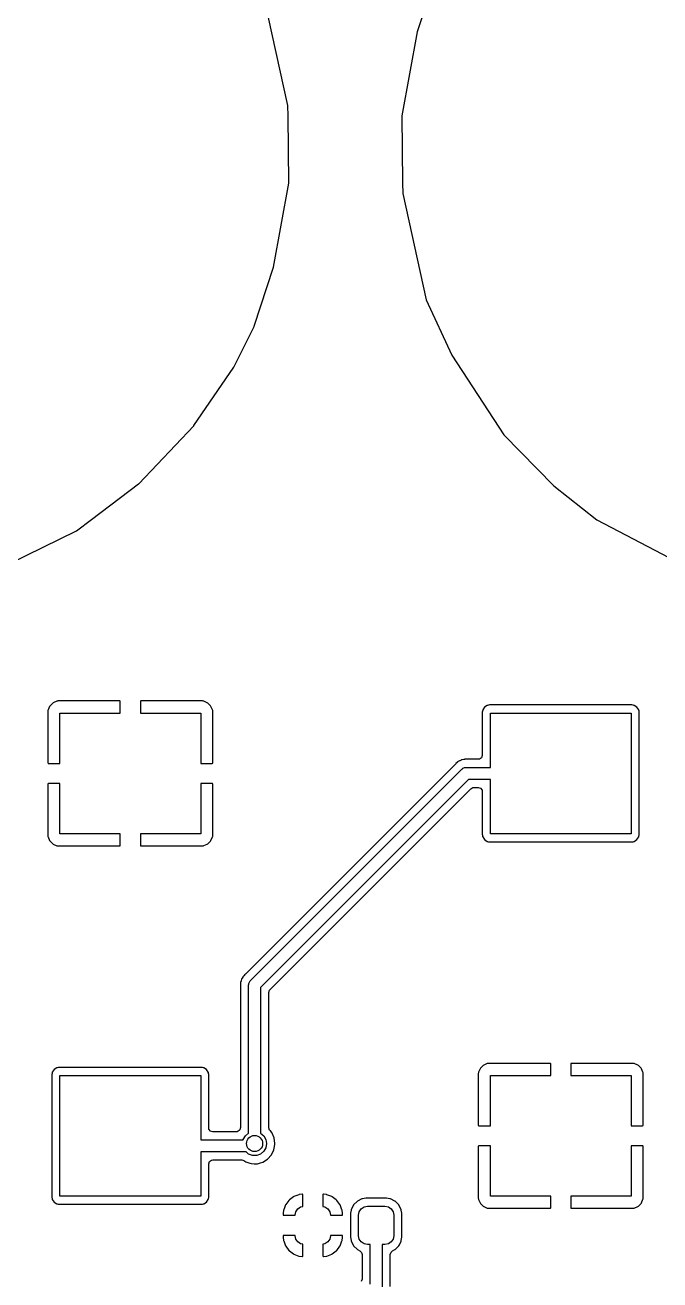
# Model space of a CAD drawing. Extents: x 0.04 to 2.01, y 0.04 to 5.04.
# Drawn here: x 0.71 to 1.331, y 3.196 to 4.423 of the extents above; entities that cross this region are included whole.
import ezdxf

# ---------------------------------------------------------------- set-up
doc = ezdxf.new("R2010")
doc.units = 0
doc.header["$MEASUREMENT"] = 0
doc.layers.add('BLACK', color=7, linetype='CONTINUOUS')

msp = doc.modelspace()

# ---------------------------------------------------------------- linework, layer by layer
at = {"layer": 'BLACK', "linetype": 'CONTINUOUS'}
for p, q in [((0.967189, 4.34406), (0.944189, 4.44806)), ((1.1041, 4.44806), (1.09362, 4.41606)), ((1.09362, 4.41606), (1.07862, 4.33406)), ((0.967191, 4.34386), (0.967189, 4.34406)), ((0.967323, 4.33387), (0.967191, 4.34386)), ((0.967191, 4.34386), (0.967191, 4.34386)), ((0.968189, 4.26806), (0.967323, 4.33387)), ((1.07862, 4.33406), (1.07862, 4.33387)), ((1.07862, 4.33387), (1.07862, 4.33387)), ((1.07862, 4.33387), (1.07949, 4.26806)), ((0.953189, 4.18606), (0.968189, 4.26806)), ((1.07949, 4.26806), (1.07962, 4.25806)), ((1.07962, 4.25806), (1.10262, 4.15406)), ((0.934233, 4.12819), (0.953148, 4.18593)), ((0.953148, 4.18593), (0.953189, 4.18606)), ((1.10262, 4.15406), (1.12762, 4.10006)), ((0.914189, 4.08806), (0.934189, 4.12806)), ((0.934189, 4.12806), (0.934233, 4.12819)), ((0.934233, 4.12819), (0.934233, 4.12819)), ((1.12762, 4.10006), (1.17862, 4.02206)), ((0.875189, 4.03106), (0.914189, 4.08806)), ((0.8213, 3.97417), (0.875083, 4.03094)), ((0.875083, 4.03094), (0.875189, 4.03106)), ((1.17862, 4.02206), (1.22762, 3.97206)), ((0.774921, 3.93916), (0.821059, 3.97396)), ((0.821059, 3.97396), (0.821189, 3.97406)), ((0.821059, 3.97396), (0.821059, 3.97396)), ((0.821189, 3.97406), (0.8213, 3.97417)), ((0.8213, 3.97417), (0.8213, 3.97417)), ((1.22762, 3.97206), (1.26962, 3.93906)), ((0.760189, 3.92806), (0.774921, 3.93916)), ((1.26962, 3.93906), (1.34762, 3.89806)), ((0.695189, 3.89606), (0.760189, 3.92806)), ((0.734035, 3.75646), (0.73252, 3.75303)), ((0.734434, 3.75704), (0.734035, 3.75646)), ((0.737035, 3.75965), (0.734434, 3.75704)), ((0.737618, 3.76005), (0.737035, 3.75965)), ((0.741043, 3.76157), (0.737618, 3.76005)), ((0.7416, 3.76172), (0.741043, 3.76157)), ((0.742225, 3.7618), (0.7416, 3.76172)), ((0.742455, 3.76181), (0.742225, 3.7618)), ((0.802825, 3.76181), (0.742455, 3.76181)), ((0.802987, 3.76169), (0.802825, 3.76181)), ((0.80315, 3.76119), (0.802987, 3.76169)), ((0.80315, 3.75), (0.80315, 3.76119)), ((0.822953, 3.76165), (0.822835, 3.76149)), ((0.822835, 3.76149), (0.822835, 3.75)), ((0.823452, 3.76181), (0.822953, 3.76165)), ((0.883532, 3.76181), (0.823452, 3.76181)), ((0.883757, 3.7618), (0.883532, 3.76181)), ((0.884363, 3.76173), (0.883757, 3.7618)), ((0.884922, 3.76157), (0.884363, 3.76173)), ((0.888349, 3.76006), (0.884922, 3.76157)), ((0.888933, 3.75966), (0.888349, 3.76006)), ((0.891538, 3.75706), (0.888933, 3.75966)), ((0.891938, 3.75648), (0.891538, 3.75706)), ((0.89346, 3.75305), (0.891938, 3.75648)), ((1.15966, 3.75569), (1.15792, 3.75308)), ((1.16227, 3.75744), (1.15966, 3.75569)), ((1.16265, 3.75751), (1.16227, 3.75744)), ((1.16354, 3.75769), (1.16265, 3.75751)), ((1.16265, 3.75751), (1.16265, 3.75751)), ((1.16458, 3.75789), (1.16354, 3.75769)), ((1.30393, 3.75789), (1.16458, 3.75789)), ((1.30496, 3.75769), (1.30393, 3.75789)), ((1.30585, 3.75751), (1.30496, 3.75769)), ((1.30623, 3.75744), (1.30585, 3.75751)), ((1.30585, 3.75751), (1.30585, 3.75751)), ((1.30884, 3.75569), (1.30623, 3.75744)), ((1.31059, 3.75308), (1.30884, 3.75569)), ((0.732297, 3.75187), (0.732283, 3.75164)), ((0.732283, 3.75164), (0.732283, 3.7014)), ((0.732367, 3.75247), (0.732297, 3.75187)), ((0.73252, 3.75303), (0.732367, 3.75247)), ((0.744094, 3.70079), (0.744094, 3.75)), ((0.744094, 3.75), (0.80315, 3.75)), ((0.822835, 3.75), (0.88189, 3.75)), ((0.88189, 3.75), (0.88189, 3.70079)), ((0.893613, 3.75249), (0.89346, 3.75305)), ((0.893687, 3.75187), (0.893613, 3.75249)), ((0.893701, 3.75164), (0.893687, 3.75187)), ((0.893701, 3.70111), (0.893701, 3.75164)), ((1.15768, 3.75187), (1.15746, 3.75078)), ((1.15746, 3.75078), (1.15746, 3.70864)), ((1.15784, 3.7527), (1.15768, 3.75187)), ((1.15792, 3.75308), (1.15784, 3.7527)), ((1.15784, 3.7527), (1.15784, 3.7527)), ((1.16535, 3.69685), (1.16535, 3.75)), ((1.16535, 3.75), (1.30315, 3.75)), ((1.30315, 3.75), (1.30315, 3.63189)), ((1.31066, 3.7527), (1.31059, 3.75308)), ((1.31083, 3.75187), (1.31066, 3.7527)), ((1.31066, 3.7527), (1.31066, 3.7527)), ((1.31104, 3.75078), (1.31083, 3.75187)), ((1.31104, 3.63111), (1.31104, 3.75078)), ((1.15672, 3.70635), (1.15477, 3.70493)), ((1.15746, 3.70864), (1.15672, 3.70635)), ((0.732283, 3.7014), (0.732446, 3.70091)), ((0.732446, 3.70091), (0.732608, 3.70079)), ((0.732608, 3.70079), (0.744094, 3.70079)), ((0.88189, 3.70079), (0.893083, 3.70079)), ((0.893083, 3.70079), (0.893583, 3.70095)), ((0.893583, 3.70095), (0.893701, 3.70111)), ((1.13149, 3.70044), (0.926199, 3.49515)), ((0.930446, 3.48823), (1.13734, 3.69512)), ((1.1316, 3.70055), (1.13149, 3.70044)), ((1.13272, 3.70176), (1.1316, 3.70055)), ((1.13294, 3.702), (1.13272, 3.70176)), ((1.13272, 3.70176), (1.13272, 3.70176)), ((1.13316, 3.70212), (1.13294, 3.702)), ((1.1332, 3.70215), (1.13316, 3.70212)), ((1.13325, 3.7022), (1.1332, 3.70215)), ((1.13331, 3.70226), (1.13325, 3.7022)), ((1.13347, 3.70239), (1.13331, 3.70226)), ((1.13369, 3.7025), (1.13347, 3.70239)), ((1.13516, 3.7032), (1.13369, 3.7025)), ((1.13369, 3.7025), (1.13369, 3.7025)), ((1.13533, 3.70329), (1.13516, 3.7032)), ((1.1367, 3.70403), (1.13533, 3.70329)), ((1.13698, 3.70418), (1.1367, 3.70403)), ((1.1367, 3.70403), (1.1367, 3.70403)), ((1.13728, 3.70423), (1.13698, 3.70418)), ((1.13733, 3.70425), (1.13728, 3.70423)), ((1.13761, 3.70438), (1.13733, 3.70425)), ((1.13734, 3.69512), (1.13801, 3.69551)), ((1.13948, 3.7046), (1.13761, 3.70438)), ((1.13801, 3.69551), (1.13856, 3.69606)), ((1.13856, 3.69606), (1.13931, 3.69626)), ((1.13931, 3.69626), (1.13998, 3.69665)), ((1.13966, 3.70463), (1.13948, 3.7046)), ((1.14021, 3.70472), (1.13966, 3.70463)), ((1.13998, 3.69665), (1.14076, 3.69665)), ((1.14037, 3.70474), (1.14021, 3.70472)), ((1.14021, 3.70472), (1.14021, 3.70472)), ((1.14053, 3.70474), (1.14037, 3.70474)), ((1.14069, 3.70476), (1.14053, 3.70474)), ((1.14092, 3.70477), (1.14069, 3.70476)), ((1.14069, 3.70476), (1.14069, 3.70476)), ((1.14076, 3.69665), (1.14151, 3.69685)), ((1.14217, 3.70492), (1.14092, 3.70477)), ((1.14151, 3.69685), (1.16535, 3.69685)), ((1.14253, 3.70484), (1.14217, 3.70492)), ((1.14258, 3.70483), (1.14253, 3.70484)), ((1.1434, 3.70474), (1.14258, 3.70483)), ((1.15356, 3.70474), (1.1434, 3.70474)), ((1.15477, 3.70493), (1.15356, 3.70474)), ((0.732401, 3.68094), (0.732283, 3.68078)), ((0.732283, 3.68078), (0.732283, 3.63025)), ((0.732901, 3.6811), (0.732401, 3.68094)), ((0.744094, 3.6811), (0.732901, 3.6811)), ((0.744094, 3.63189), (0.744094, 3.6811)), ((0.893376, 3.6811), (0.88189, 3.6811)), ((0.88189, 3.6811), (0.88189, 3.63189)), ((0.893539, 3.68098), (0.893376, 3.6811)), ((0.893701, 3.68049), (0.893539, 3.68098)), ((1.14396, 3.68504), (0.940528, 3.48161)), ((1.16535, 3.68504), (1.14396, 3.68504)), ((1.16535, 3.63189), (1.16535, 3.68504)), ((0.893701, 3.63025), (0.893701, 3.68049)), ((0.949563, 3.47948), (1.14609, 3.676)), ((1.14609, 3.676), (1.14823, 3.6771)), ((1.14823, 3.6771), (1.14884, 3.67715)), ((1.14884, 3.67715), (1.15356, 3.67715)), ((1.15356, 3.67715), (1.15585, 3.6764)), ((1.15585, 3.6764), (1.15727, 3.67445)), ((1.15727, 3.67445), (1.15746, 3.67325)), ((1.15746, 3.67325), (1.15746, 3.63111)), ((0.80315, 3.63189), (0.744094, 3.63189)), ((0.80315, 3.6204), (0.80315, 3.63189)), ((0.88189, 3.63189), (0.822835, 3.63189)), ((0.822835, 3.63189), (0.822835, 3.6207)), ((1.30315, 3.63189), (1.16535, 3.63189)), ((0.732283, 3.63025), (0.732297, 3.63002)), ((0.732297, 3.63002), (0.732371, 3.6294)), ((0.732371, 3.6294), (0.732525, 3.62884)), ((0.732525, 3.62884), (0.734046, 3.62541)), ((0.734046, 3.62541), (0.734447, 3.62483)), ((0.734447, 3.62483), (0.737051, 3.62223)), ((0.737051, 3.62223), (0.737635, 3.62183)), ((0.737635, 3.62183), (0.741062, 3.62031)), ((0.741062, 3.62031), (0.741621, 3.62016)), ((0.741621, 3.62016), (0.742228, 3.62009)), ((0.742228, 3.62009), (0.742452, 3.62008)), ((0.742452, 3.62008), (0.802532, 3.62008)), ((0.802532, 3.62008), (0.803032, 3.62024)), ((0.803032, 3.62024), (0.80315, 3.6204)), ((0.822835, 3.6207), (0.822997, 3.6202)), ((0.822997, 3.6202), (0.823159, 3.62008)), ((0.823159, 3.62008), (0.883529, 3.62008)), ((0.883529, 3.62008), (0.883759, 3.62009)), ((0.883759, 3.62009), (0.884384, 3.62017)), ((0.884384, 3.62017), (0.884942, 3.62032)), ((0.884942, 3.62032), (0.888367, 3.62184)), ((0.888367, 3.62184), (0.88895, 3.62224)), ((0.88895, 3.62224), (0.89155, 3.62485)), ((0.89155, 3.62485), (0.891949, 3.62543)), ((0.891949, 3.62543), (0.893465, 3.62886)), ((0.893465, 3.62886), (0.893617, 3.62942)), ((0.893617, 3.62942), (0.893688, 3.63002)), ((0.893688, 3.63002), (0.893701, 3.63025)), ((1.15746, 3.63111), (1.1575, 3.63092)), ((1.1575, 3.63092), (1.1578, 3.6294)), ((1.1578, 3.6294), (1.15792, 3.62881)), ((1.15792, 3.62881), (1.15966, 3.6262)), ((1.15966, 3.6262), (1.16227, 3.62445)), ((1.16227, 3.62445), (1.16265, 3.62438)), ((1.16265, 3.62438), (1.16265, 3.62438)), ((1.16265, 3.62438), (1.16354, 3.6242)), ((1.16354, 3.6242), (1.16458, 3.624)), ((1.16458, 3.624), (1.30393, 3.624)), ((1.30393, 3.624), (1.30496, 3.6242)), ((1.30496, 3.6242), (1.30585, 3.62438)), ((1.30585, 3.62438), (1.30623, 3.62445)), ((1.30585, 3.62438), (1.30585, 3.62438)), ((1.30623, 3.62445), (1.30884, 3.6262)), ((1.30884, 3.6262), (1.31059, 3.62881)), ((1.31059, 3.62881), (1.3107, 3.6294)), ((1.3107, 3.6294), (1.31101, 3.63092)), ((1.31101, 3.63092), (1.31104, 3.63111)), ((0.920815, 3.48605), (0.920742, 3.48581)), ((0.920742, 3.48581), (0.920755, 3.48549)), ((0.920755, 3.48549), (0.92082, 3.48384)), ((0.92082, 3.48611), (0.920815, 3.48605)), ((0.920823, 3.48617), (0.92082, 3.48611)), ((0.92084, 3.48646), (0.920823, 3.48626)), ((0.920823, 3.48626), (0.920823, 3.48617)), ((0.921463, 3.48823), (0.92084, 3.48646)), ((0.92152, 3.48841), (0.921463, 3.48823)), ((0.921966, 3.4899), (0.92152, 3.48841)), ((0.922059, 3.49021), (0.921966, 3.4899)), ((0.922236, 3.49046), (0.922059, 3.49021)), ((0.922261, 3.49051), (0.922236, 3.49046)), ((0.922363, 3.49079), (0.922261, 3.49051)), ((0.923526, 3.49227), (0.922363, 3.49079)), ((0.923636, 3.49242), (0.923526, 3.49227)), ((0.924054, 3.493), (0.923636, 3.49242)), ((0.924167, 3.49312), (0.924054, 3.493)), ((0.924272, 3.49324), (0.924167, 3.49312)), ((0.924426, 3.49341), (0.924272, 3.49324)), ((0.924272, 3.49324), (0.924272, 3.49324)), ((0.925207, 3.4944), (0.924426, 3.49341)), ((0.925477, 3.49458), (0.925207, 3.4944)), ((0.925557, 3.49463), (0.925477, 3.49458)), ((0.925477, 3.49458), (0.925477, 3.49458)), ((0.926199, 3.49515), (0.925557, 3.49463)), ((0.928717, 3.48406), (0.928918, 3.48481)), ((0.928918, 3.48558), (0.929306, 3.48626)), ((0.928918, 3.48481), (0.928918, 3.48558)), ((0.929306, 3.48626), (0.929508, 3.48701)), ((0.929508, 3.48701), (0.930057, 3.48756)), ((0.930057, 3.48756), (0.930446, 3.48823)), ((0.92082, 3.48384), (0.920823, 3.48368)), ((0.920823, 3.48368), (0.920823, 3.34467)), ((0.928717, 3.33928), (0.928717, 3.48406)), ((0.940528, 3.48161), (0.940528, 3.33928)), ((0.948421, 3.47672), (0.949166, 3.47902)), ((0.948421, 3.34468), (0.948421, 3.47672)), ((0.949166, 3.47902), (0.949563, 3.47948)), ((0.736659, 3.39875), (0.736584, 3.39837)), ((0.738403, 3.40136), (0.736659, 3.39875)), ((0.741015, 3.40311), (0.738403, 3.40136)), ((0.741391, 3.40318), (0.741015, 3.40311)), ((0.742284, 3.40336), (0.741391, 3.40318)), ((0.741391, 3.40318), (0.741391, 3.40318)), ((0.743317, 3.40356), (0.742284, 3.40336)), ((0.882667, 3.40356), (0.743317, 3.40356)), ((0.883701, 3.40336), (0.882667, 3.40356)), ((0.884593, 3.40318), (0.883701, 3.40336)), ((0.88497, 3.40311), (0.884593, 3.40318)), ((0.884593, 3.40318), (0.884593, 3.40318)), ((0.887581, 3.40136), (0.88497, 3.40311)), ((0.889325, 3.39875), (0.887581, 3.40136)), ((0.8894, 3.39837), (0.889325, 3.39875)), ((1.15378, 3.3987), (1.15363, 3.39814)), ((1.15529, 3.40213), (1.15378, 3.3987)), ((1.15569, 3.40271), (1.15529, 3.40213)), ((1.15829, 3.40532), (1.15569, 3.40271)), ((1.15888, 3.40572), (1.15829, 3.40532)), ((1.1623, 3.40724), (1.15888, 3.40572)), ((1.16286, 3.40739), (1.1623, 3.40724)), ((1.16348, 3.40747), (1.16286, 3.40739)), ((1.16372, 3.40748), (1.16348, 3.40747)), ((1.22408, 3.40748), (1.16372, 3.40748)), ((1.22425, 3.40736), (1.22408, 3.40748)), ((1.22441, 3.40686), (1.22425, 3.40736)), ((1.22441, 3.39567), (1.22441, 3.40686)), ((1.24421, 3.40732), (1.24409, 3.40716)), ((1.24409, 3.40716), (1.24409, 3.39567)), ((1.24471, 3.40748), (1.24421, 3.40732)), ((1.30479, 3.40748), (1.24471, 3.40748)), ((1.30502, 3.40747), (1.30479, 3.40748)), ((1.30562, 3.4074), (1.30502, 3.40747)), ((1.30618, 3.40724), (1.30562, 3.4074)), ((1.30961, 3.40573), (1.30618, 3.40724)), ((1.31019, 3.40533), (1.30961, 3.40573)), ((1.3128, 3.40273), (1.31019, 3.40533)), ((1.3132, 3.40215), (1.3128, 3.40273)), ((1.31472, 3.39872), (1.3132, 3.40215)), ((1.31487, 3.39816), (1.31472, 3.39872)), ((0.736418, 3.39754), (0.736201, 3.39645)), ((0.736201, 3.39645), (0.736201, 3.27678)), ((0.736584, 3.39837), (0.736418, 3.39754)), ((0.736584, 3.39837), (0.736584, 3.39837)), ((0.744094, 3.27756), (0.744094, 3.39567)), ((0.744094, 3.39567), (0.88189, 3.39567)), ((0.88189, 3.39567), (0.88189, 3.33268)), ((0.889566, 3.39754), (0.8894, 3.39837)), ((0.8894, 3.39837), (0.8894, 3.39837)), ((0.889783, 3.39645), (0.889566, 3.39754)), ((0.889783, 3.34447), (0.889783, 3.39645)), ((1.15356, 3.39754), (1.15354, 3.39731)), ((1.15354, 3.39731), (1.15354, 3.34707)), ((1.15363, 3.39814), (1.15356, 3.39754)), ((1.16535, 3.34646), (1.16535, 3.39567)), ((1.16535, 3.39567), (1.22441, 3.39567)), ((1.24409, 3.39567), (1.30315, 3.39567)), ((1.30315, 3.39567), (1.30315, 3.34646)), ((1.31495, 3.39754), (1.31487, 3.39816)), ((1.31496, 3.39731), (1.31495, 3.39754)), ((1.31496, 3.34678), (1.31496, 3.39731)), ((0.889974, 3.34326), (0.889783, 3.34447)), ((0.89139, 3.34132), (0.889974, 3.34326)), ((0.893681, 3.34057), (0.89139, 3.34132)), ((0.916743, 3.34057), (0.893681, 3.34057)), ((0.91759, 3.34066), (0.916743, 3.34057)), ((0.919665, 3.34189), (0.91759, 3.34066)), ((0.919847, 3.34209), (0.919665, 3.34189)), ((0.920078, 3.34238), (0.919847, 3.34209)), ((0.920823, 3.34467), (0.920078, 3.34238)), ((0.925574, 3.33665), (0.928717, 3.33928)), ((0.940528, 3.33928), (0.94367, 3.33665)), ((0.948435, 3.34435), (0.948421, 3.34468)), ((0.949366, 3.34213), (0.948435, 3.34435)), ((0.950028, 3.34136), (0.949366, 3.34213)), ((0.951393, 3.33978), (0.950028, 3.34136)), ((0.953729, 3.33464), (0.951393, 3.33978)), ((1.15354, 3.34707), (1.15371, 3.34657)), ((1.15371, 3.34657), (1.15387, 3.34646)), ((1.15387, 3.34646), (1.16535, 3.34646)), ((1.30315, 3.34646), (1.31434, 3.34646)), ((1.31434, 3.34646), (1.31484, 3.34662)), ((1.31484, 3.34662), (1.31496, 3.34678)), ((0.88189, 3.33268), (0.92345, 3.33268)), ((0.92345, 3.33268), (0.923523, 3.33309)), ((0.923523, 3.33309), (0.925574, 3.33665)), ((0.94367, 3.33665), (0.945721, 3.33309)), ((0.945721, 3.32502), (0.94367, 3.32146)), ((0.945721, 3.33309), (0.946433, 3.32906)), ((0.946433, 3.32906), (0.945721, 3.32502)), ((0.953587, 3.323), (0.954117, 3.32615)), ((0.954529, 3.32906), (0.953729, 3.33464)), ((0.954117, 3.32615), (0.954499, 3.32842)), ((0.954499, 3.32842), (0.954523, 3.32857)), ((0.954499, 3.32842), (0.954499, 3.32842)), ((0.954523, 3.32857), (0.954529, 3.32906)), ((1.15366, 3.32661), (1.15354, 3.32645)), ((1.15354, 3.32645), (1.15354, 3.27592)), ((1.15416, 3.32677), (1.15366, 3.32661)), ((1.16535, 3.32677), (1.15416, 3.32677)), ((1.16535, 3.27756), (1.16535, 3.32677)), ((1.31464, 3.32677), (1.30315, 3.32677)), ((1.30315, 3.32677), (1.30315, 3.27756)), ((1.3148, 3.32665), (1.31464, 3.32677)), ((1.31496, 3.32615), (1.3148, 3.32665)), ((1.31496, 3.27592), (1.31496, 3.32615)), ((0.926286, 3.32087), (0.88189, 3.32087)), ((0.88189, 3.32087), (0.88189, 3.27756)), ((0.890528, 3.31137), (0.892477, 3.31278)), ((0.892477, 3.31278), (0.893681, 3.31297)), ((0.893681, 3.31297), (0.922041, 3.31297)), ((0.922041, 3.31297), (0.9242, 3.31232)), ((0.928717, 3.31883), (0.926286, 3.32087)), ((0.932571, 3.31742), (0.928717, 3.31883)), ((0.936673, 3.31742), (0.932571, 3.31742)), ((0.940528, 3.31883), (0.936673, 3.31742)), ((0.94367, 3.32146), (0.940528, 3.31883)), ((0.942528, 3.31079), (0.947338, 3.31374)), ((0.947338, 3.31374), (0.951126, 3.31792)), ((0.951126, 3.31792), (0.953587, 3.323)), ((0.889783, 3.30907), (0.890528, 3.31137)), ((0.889783, 3.27678), (0.889783, 3.30907)), ((0.9242, 3.31232), (0.926052, 3.31109)), ((0.926052, 3.31109), (0.930013, 3.30985)), ((0.930013, 3.30985), (0.931174, 3.30949)), ((0.931174, 3.30949), (0.931174, 3.30949)), ((0.931174, 3.30949), (0.931439, 3.3094)), ((0.931439, 3.3094), (0.934261, 3.30935)), ((0.934261, 3.30935), (0.936805, 3.30931)), ((0.936805, 3.30931), (0.936805, 3.30931)), ((0.936805, 3.30931), (0.937083, 3.3093)), ((0.937083, 3.3093), (0.93735, 3.30937)), ((0.93735, 3.30937), (0.937351, 3.30937)), ((0.937351, 3.30937), (0.940311, 3.31018)), ((0.940311, 3.31018), (0.942528, 3.31079)), ((0.736201, 3.27678), (0.736238, 3.27659)), ((0.736238, 3.27659), (0.736542, 3.27506)), ((0.88189, 3.27756), (0.744094, 3.27756)), ((0.889442, 3.27506), (0.889746, 3.27659)), ((0.889746, 3.27659), (0.889783, 3.27678)), ((0.97267, 3.27694), (0.968637, 3.27388)), ((0.973129, 3.2772), (0.97267, 3.27694)), ((0.977852, 3.27907), (0.973129, 3.2772)), ((0.978333, 3.27919), (0.977852, 3.27907)), ((0.981298, 3.27955), (0.978333, 3.27919)), ((0.981454, 3.27956), (0.981298, 3.27955)), ((0.981609, 3.27945), (0.981454, 3.27956)), ((0.981772, 3.27895), (0.981609, 3.27945)), ((0.981772, 3.26751), (0.981772, 3.27895)), ((1.00157, 3.2794), (1.00146, 3.27924)), ((1.00146, 3.27924), (1.00146, 3.26751)), ((1.002, 3.27954), (1.00157, 3.2794)), ((1.0049, 3.27919), (1.002, 3.27954)), ((1.00538, 3.27907), (1.0049, 3.27919)), ((1.0101, 3.2772), (1.00538, 3.27907)), ((1.01056, 3.27694), (1.0101, 3.2772)), ((1.01191, 3.27592), (1.01056, 3.27694)), ((1.01459, 3.27388), (1.01191, 3.27592)), ((1.15354, 3.27592), (1.15356, 3.27569)), ((1.22441, 3.27756), (1.16535, 3.27756)), ((1.22441, 3.26607), (1.22441, 3.27756)), ((1.30315, 3.27756), (1.24409, 3.27756)), ((1.24409, 3.27756), (1.24409, 3.26637)), ((1.31495, 3.27569), (1.31496, 3.27592)), ((0.736542, 3.27506), (0.736659, 3.27448)), ((0.736659, 3.27448), (0.738403, 3.27187)), ((0.738403, 3.27187), (0.741015, 3.27012)), ((0.741015, 3.27012), (0.741391, 3.27005)), ((0.741391, 3.27005), (0.741391, 3.27005)), ((0.741391, 3.27005), (0.742249, 3.26988)), ((0.742249, 3.26988), (0.743317, 3.26967)), ((0.743317, 3.26967), (0.882667, 3.26967)), ((0.882667, 3.26967), (0.883735, 3.26988)), ((0.883735, 3.26988), (0.884593, 3.27005)), ((0.884593, 3.27005), (0.88497, 3.27012)), ((0.884593, 3.27005), (0.884593, 3.27005)), ((0.88497, 3.27012), (0.887581, 3.27187)), ((0.887581, 3.27187), (0.889325, 3.27448)), ((0.889325, 3.27448), (0.889442, 3.27506)), ((0.962952, 3.26381), (0.962593, 3.26085)), ((0.963074, 3.26429), (0.962952, 3.26381)), ((0.964944, 3.26902), (0.963074, 3.26429)), ((0.965202, 3.26948), (0.964944, 3.26902)), ((0.968264, 3.27351), (0.965202, 3.26948)), ((0.968637, 3.27388), (0.968264, 3.27351)), ((0.975045, 3.26244), (0.976912, 3.26523)), ((0.976912, 3.26523), (0.979706, 3.2671)), ((0.979706, 3.2671), (0.981772, 3.26751)), ((1.00146, 3.26751), (1.00352, 3.2671)), ((1.00352, 3.2671), (1.00632, 3.26523)), ((1.00632, 3.26523), (1.00818, 3.26244)), ((1.01496, 3.27351), (1.01459, 3.27388)), ((1.01803, 3.26948), (1.01496, 3.27351)), ((1.01828, 3.26902), (1.01803, 3.26948)), ((1.02015, 3.26429), (1.01828, 3.26902)), ((1.02028, 3.26381), (1.02015, 3.26429)), ((1.02064, 3.26085), (1.02028, 3.26381)), ((1.02907, 3.264), (1.02857, 3.26085)), ((1.02912, 3.26431), (1.02907, 3.26401)), ((1.02907, 3.26401), (1.02907, 3.264)), ((1.02926, 3.26458), (1.02912, 3.26431)), ((1.03135, 3.26869), (1.02926, 3.26458)), ((1.03149, 3.26897), (1.03135, 3.26869)), ((1.03135, 3.26869), (1.03135, 3.26869)), ((1.03519, 3.27266), (1.03149, 3.26897)), ((1.03546, 3.2728), (1.03519, 3.27266)), ((1.03957, 3.2749), (1.03546, 3.2728)), ((1.03546, 3.2728), (1.03546, 3.2728)), ((1.03705, 3.26244), (1.03892, 3.26523)), ((1.03892, 3.26523), (1.04171, 3.2671)), ((1.03985, 3.27504), (1.03957, 3.2749)), ((1.03957, 3.2749), (1.03957, 3.2749)), ((1.04015, 3.27509), (1.03985, 3.27504)), ((1.04356, 3.27563), (1.04015, 3.27509)), ((1.04015, 3.27509), (1.04015, 3.27509)), ((1.04171, 3.2671), (1.04501, 3.26776)), ((1.04371, 3.27565), (1.04356, 3.27563)), ((1.04356, 3.27563), (1.04356, 3.27563)), ((1.06353, 3.27565), (1.04371, 3.27565)), ((1.04501, 3.26776), (1.06223, 3.26776)), ((1.06223, 3.26776), (1.06553, 3.2671)), ((1.06368, 3.27563), (1.06353, 3.27565)), ((1.0671, 3.27509), (1.06368, 3.27563)), ((1.06368, 3.27563), (1.06368, 3.27563)), ((1.06553, 3.2671), (1.06832, 3.26523)), ((1.0674, 3.27504), (1.0671, 3.27509)), ((1.0671, 3.27509), (1.0671, 3.27509)), ((1.06767, 3.2749), (1.0674, 3.27504)), ((1.07178, 3.2728), (1.06767, 3.2749)), ((1.06767, 3.2749), (1.06767, 3.2749)), ((1.06832, 3.26523), (1.07019, 3.26244)), ((1.07206, 3.27266), (1.07178, 3.2728)), ((1.07178, 3.2728), (1.07178, 3.2728)), ((1.07575, 3.26897), (1.07206, 3.27266)), ((1.07589, 3.26869), (1.07575, 3.26897)), ((1.07799, 3.26458), (1.07589, 3.26869)), ((1.07589, 3.26869), (1.07589, 3.26869)), ((1.07813, 3.26431), (1.07799, 3.26458)), ((1.07818, 3.26401), (1.07813, 3.26431)), ((1.07818, 3.264), (1.07818, 3.26401)), ((1.07868, 3.26085), (1.07818, 3.264)), ((1.15356, 3.27569), (1.15363, 3.27506)), ((1.15363, 3.27506), (1.15378, 3.27451)), ((1.15378, 3.27451), (1.15531, 3.27108)), ((1.15531, 3.27108), (1.15571, 3.2705)), ((1.15571, 3.2705), (1.15831, 3.2679)), ((1.15831, 3.2679), (1.15889, 3.2675)), ((1.15889, 3.2675), (1.16232, 3.26598)), ((1.16232, 3.26598), (1.16288, 3.26583)), ((1.16288, 3.26583), (1.16349, 3.26576)), ((1.16349, 3.26576), (1.16371, 3.26575)), ((1.16371, 3.26575), (1.22379, 3.26575)), ((1.22379, 3.26575), (1.22429, 3.26591)), ((1.22429, 3.26591), (1.22441, 3.26607)), ((1.24409, 3.26637), (1.24426, 3.26587)), ((1.24426, 3.26587), (1.24442, 3.26575)), ((1.24442, 3.26575), (1.30479, 3.26575)), ((1.30479, 3.26575), (1.30502, 3.26576)), ((1.30502, 3.26576), (1.30564, 3.26584)), ((1.30564, 3.26584), (1.3062, 3.26599)), ((1.3062, 3.26599), (1.30963, 3.26751)), ((1.30963, 3.26751), (1.31021, 3.26791)), ((1.31021, 3.26791), (1.31281, 3.27052)), ((1.31281, 3.27052), (1.31321, 3.2711)), ((1.31321, 3.2711), (1.31472, 3.27453)), ((1.31472, 3.27453), (1.31488, 3.27509)), ((1.31488, 3.27509), (1.31495, 3.27569)), ((0.962593, 3.26085), (0.962579, 3.26061)), ((0.962579, 3.26061), (0.962579, 3.25951)), ((0.962579, 3.25951), (0.962741, 3.25902)), ((0.962741, 3.25902), (0.962903, 3.2589)), ((0.962903, 3.2589), (0.97439, 3.2589)), ((0.97439, 3.25914), (0.975045, 3.26244)), ((0.97439, 3.2589), (0.97439, 3.25914)), ((1.00818, 3.26244), (1.00884, 3.25914)), ((1.00884, 3.25914), (1.00884, 3.2589)), ((1.00884, 3.2589), (1.02003, 3.2589)), ((1.02003, 3.2589), (1.02053, 3.25906)), ((1.02053, 3.25906), (1.02065, 3.25922)), ((1.02065, 3.26061), (1.02064, 3.26085)), ((1.02065, 3.25922), (1.02065, 3.26061)), ((1.02857, 3.26085), (1.0285, 3.26044)), ((1.0285, 3.26044), (1.0285, 3.23767)), ((1.0364, 3.25914), (1.03705, 3.26244)), ((1.0364, 3.23897), (1.0364, 3.25914)), ((1.07019, 3.26244), (1.07085, 3.25914)), ((1.07085, 3.25914), (1.07085, 3.23897)), ((1.07874, 3.26044), (1.07868, 3.26085)), ((1.07874, 3.23767), (1.07874, 3.26044)), ((0.963196, 3.23921), (0.962697, 3.23905)), ((0.97439, 3.23921), (0.963196, 3.23921)), ((0.97439, 3.23897), (0.97439, 3.23921)), ((1.02033, 3.23921), (1.00884, 3.23921)), ((1.00884, 3.23921), (1.00884, 3.23897)), ((1.02049, 3.23909), (1.02033, 3.23921)), ((1.02065, 3.2386), (1.02049, 3.23909)), ((0.962697, 3.23905), (0.962579, 3.23889)), ((0.962579, 3.23889), (0.962579, 3.2375)), ((0.962579, 3.2375), (0.962593, 3.23726)), ((0.962593, 3.23726), (0.962952, 3.2343)), ((0.962952, 3.2343), (0.963074, 3.23382)), ((0.963074, 3.23382), (0.964944, 3.22909)), ((0.964944, 3.22909), (0.965202, 3.22863)), ((0.965202, 3.22863), (0.968264, 3.2246)), ((0.975045, 3.23567), (0.97439, 3.23897)), ((0.976912, 3.23288), (0.975045, 3.23567)), ((0.979706, 3.23101), (0.976912, 3.23288)), ((0.981772, 3.2306), (0.979706, 3.23101)), ((0.981772, 3.21887), (0.981772, 3.2306)), ((1.00352, 3.23101), (1.00146, 3.2306)), ((1.00146, 3.2306), (1.00146, 3.21916)), ((1.00632, 3.23288), (1.00352, 3.23101)), ((1.00818, 3.23567), (1.00632, 3.23288)), ((1.00884, 3.23897), (1.00818, 3.23567)), ((1.01496, 3.2246), (1.01803, 3.22863)), ((1.01803, 3.22863), (1.01828, 3.22909)), ((1.01828, 3.22909), (1.02015, 3.23382)), ((1.02015, 3.23382), (1.02028, 3.2343)), ((1.02028, 3.2343), (1.02064, 3.23726)), ((1.02064, 3.23726), (1.02065, 3.2375)), ((1.02065, 3.2375), (1.02065, 3.2386)), ((1.0285, 3.23767), (1.02853, 3.23752)), ((1.02853, 3.23752), (1.02853, 3.23752)), ((1.02853, 3.23752), (1.02905, 3.23423)), ((1.02905, 3.23423), (1.02912, 3.2338)), ((1.02912, 3.2338), (1.02926, 3.23353)), ((1.02926, 3.23353), (1.02926, 3.23353)), ((1.02926, 3.23353), (1.03097, 3.23017)), ((1.03097, 3.23017), (1.03149, 3.22914)), ((1.03149, 3.22914), (1.03519, 3.22545)), ((1.03705, 3.23567), (1.0364, 3.23897)), ((1.03892, 3.23288), (1.03705, 3.23567)), ((1.04171, 3.23101), (1.03892, 3.23288)), ((1.04501, 3.23035), (1.04171, 3.23101)), ((1.04772, 3.23035), (1.04501, 3.23035)), ((1.04772, 3.1915), (1.04772, 3.23035)), ((1.06223, 3.23035), (1.05953, 3.23035)), ((1.05953, 3.23035), (1.05953, 3.18906)), ((1.06553, 3.23101), (1.06223, 3.23035)), ((1.06832, 3.23288), (1.06553, 3.23101)), ((1.07019, 3.23567), (1.06832, 3.23288)), ((1.07085, 3.23897), (1.07019, 3.23567)), ((1.07206, 3.22545), (1.07575, 3.22914)), ((1.07575, 3.22914), (1.07628, 3.23017)), ((1.07628, 3.23017), (1.07799, 3.23353)), ((1.07799, 3.23353), (1.07813, 3.2338)), ((1.07799, 3.23353), (1.07799, 3.23353)), ((1.07813, 3.2338), (1.07819, 3.23423)), ((1.07819, 3.23423), (1.07872, 3.23752)), ((1.07872, 3.23752), (1.07874, 3.23767)), ((1.07872, 3.23752), (1.07872, 3.23752)), ((0.968264, 3.2246), (0.968637, 3.22423)), ((0.968637, 3.22423), (0.97267, 3.22117)), ((0.97267, 3.22117), (0.973129, 3.22091)), ((0.973129, 3.22091), (0.977852, 3.21904)), ((0.977852, 3.21904), (0.978333, 3.21892)), ((0.978333, 3.21892), (0.981225, 3.21857)), ((0.981225, 3.21857), (0.981654, 3.21871)), ((0.981654, 3.21871), (0.981772, 3.21887)), ((1.00146, 3.21916), (1.00162, 3.21866)), ((1.00162, 3.21866), (1.00177, 3.21855)), ((1.00177, 3.21855), (1.00193, 3.21856)), ((1.00193, 3.21856), (1.0049, 3.21892)), ((1.0049, 3.21892), (1.00538, 3.21904)), ((1.00538, 3.21904), (1.0101, 3.22091)), ((1.0101, 3.22091), (1.01056, 3.22117)), ((1.01056, 3.22117), (1.01459, 3.22423)), ((1.01459, 3.22423), (1.01496, 3.2246)), ((1.03519, 3.22545), (1.03546, 3.22531)), ((1.03546, 3.22531), (1.03546, 3.22531)), ((1.03546, 3.22531), (1.03769, 3.22417)), ((1.03769, 3.22417), (1.0394, 3.22247)), ((1.0394, 3.22247), (1.03982, 3.2207)), ((1.03982, 3.2207), (1.03982, 3.19639)), ((1.06742, 3.2207), (1.06817, 3.22299)), ((1.06742, 3.18943), (1.06742, 3.2207)), ((1.06817, 3.22299), (1.06955, 3.22417)), ((1.06955, 3.22417), (1.07178, 3.22531)), ((1.07178, 3.22531), (1.07206, 3.22545)), ((1.07178, 3.22531), (1.07178, 3.22531)), ((1.03982, 3.19639), (1.03908, 3.19409))]:
    msp.add_line(p, q, dxfattribs=at)
at = {"layer": 'BLACK'}
msp.add_circle((0.934622, 3.32906), 0.007874, dxfattribs=at)

doc.saveas('drawing.dxf')
